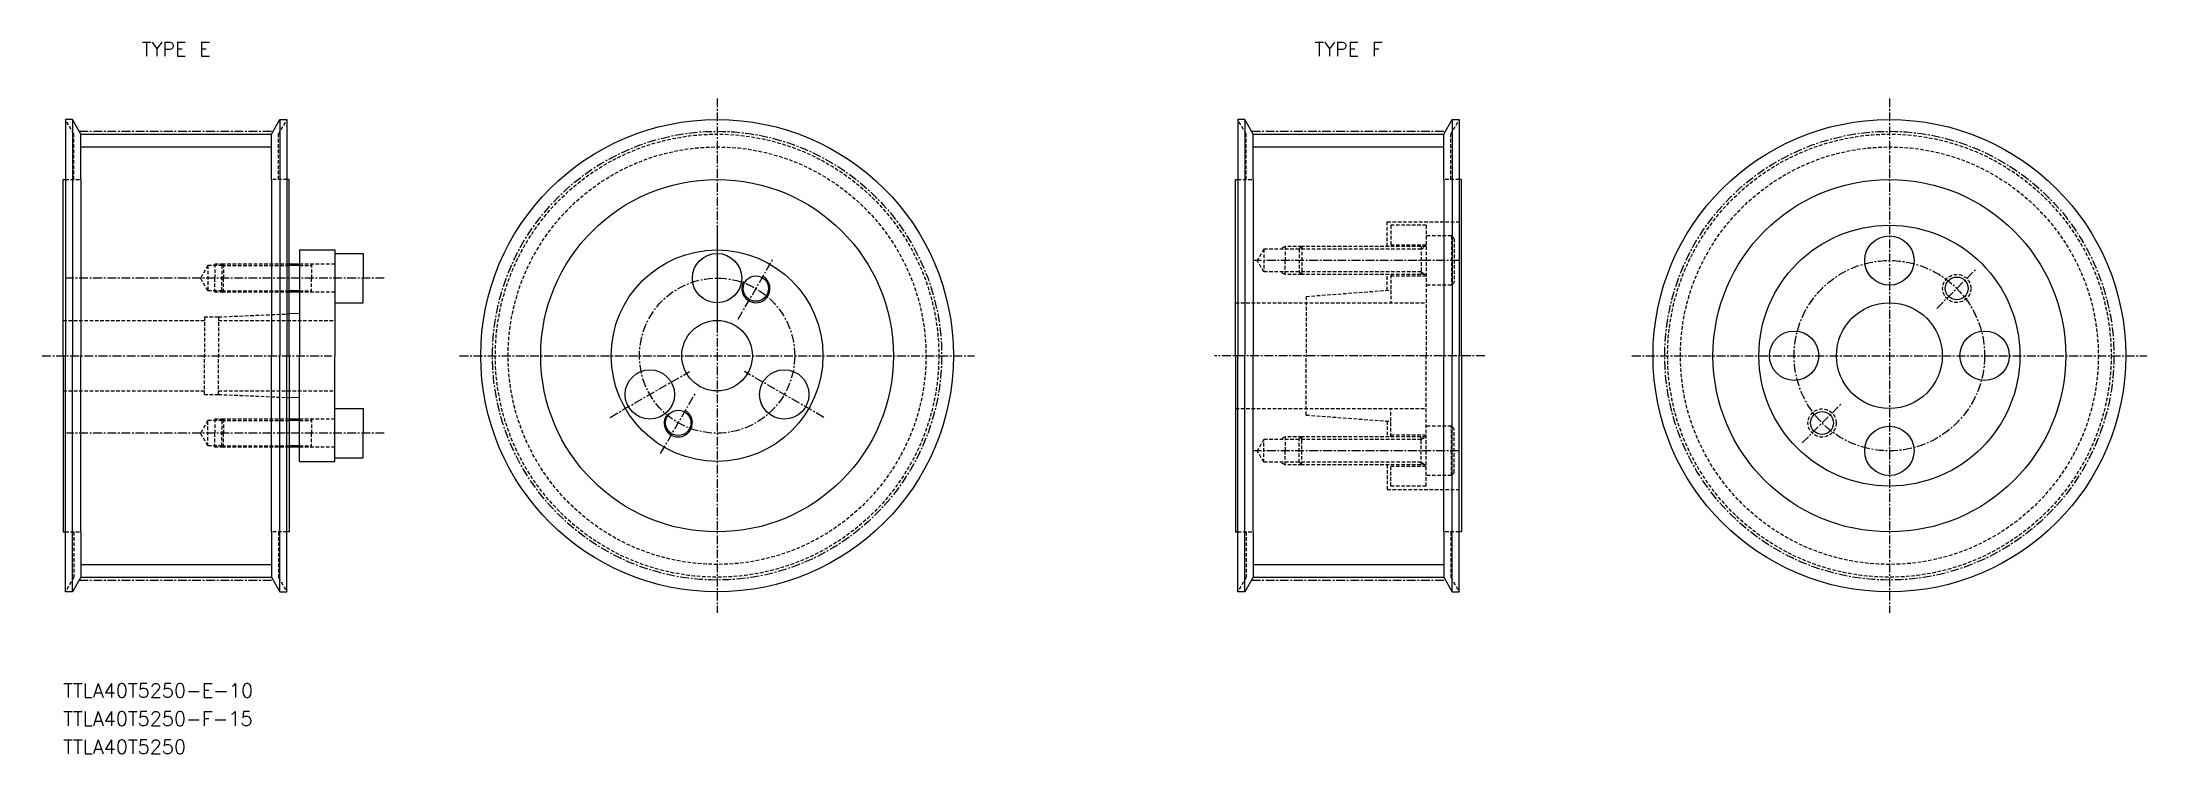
# Model space of a CAD drawing. Extents: x 7903 to 8201, y 24410 to 24511.
import ezdxf
from ezdxf.enums import TextEntityAlignment as Align

# ---------------------------------------------------------------- set-up
doc = ezdxf.new("R2010")
doc.units = 0
doc.linetypes.add('CENTER', pattern=[2, 1.25, -0.25, 0.25, -0.25])
doc.linetypes.add('DASHED', pattern=[0.75, 0.5, -0.25])
doc.layers.get('0').update_dxf_attribs({"linetype": 'CONTINUOUS'})
doc.layers.add('CENTER', color=1, linetype='CENTER')
doc.styles.add('MISUMI', font='txt.shx')

msp = doc.modelspace()

# ---------------------------------------------------------------- linework, layer by layer
at = {"color": 1, "linetype": 'CENTER'}
for p, q in [((7998.55, 24503.49), (7998.55, 24430.49)), ((8164.71, 24503.49), (8164.71, 24430.49)), ((7908.15, 24498.82), (7935.62, 24498.82)), ((8074.31, 24498.82), (8101.78, 24498.82)), ((7902.88, 24466.99), (7943.88, 24466.99)), ((7962.05, 24466.99), (8035.05, 24466.99)), ((8128.21, 24466.99), (8201.21, 24466.99)), ((7908.15, 24435.16), (7935.62, 24435.16)), ((8074.31, 24435.16), (8101.78, 24435.16))]:
    msp.add_line(p, q, dxfattribs=at)
at = {"color": 7, "linetype": 'CONTINUOUS'}
for p, q in [((7906.18, 24500.49), (7906.18, 24466.99)), ((7907.18, 24500.49), (7906.18, 24500.49)), ((7907.18, 24500.49), (7907.18, 24466.99)), ((7908.38, 24498.41), (7907.18, 24500.49)), ((7935.38, 24498.41), (7936.58, 24500.49)), ((7936.58, 24500.49), (7936.58, 24466.99)), ((7936.58, 24500.49), (7937.58, 24500.49)), ((7937.58, 24500.49), (7937.58, 24466.99)), ((8072.35, 24500.49), (8072.35, 24466.99)), ((8073.35, 24500.49), (8072.35, 24500.49)), ((8073.35, 24500.49), (8073.35, 24466.99)), ((8074.55, 24498.41), (8073.35, 24500.49)), ((8101.55, 24498.41), (8102.75, 24500.49)), ((8102.75, 24500.49), (8102.75, 24466.99)), ((8102.75, 24500.49), (8103.75, 24500.49)), ((8103.75, 24500.49), (8103.75, 24466.99)), ((7908.38, 24491.99), (7908.38, 24498.41)), ((7908.38, 24498.41), (7935.38, 24498.41)), ((7935.38, 24491.99), (7935.38, 24498.41)), ((8074.55, 24491.99), (8074.55, 24498.41)), ((8074.55, 24498.41), (8101.55, 24498.41)), ((8101.55, 24491.99), (8101.55, 24498.41)), ((7905.88, 24466.99), (7905.88, 24491.99)), ((7905.88, 24491.99), (7906.18, 24491.99)), ((7908.38, 24491.99), (7908.38, 24466.99)), ((7935.38, 24491.99), (7935.38, 24466.99)), ((7937.88, 24491.99), (7937.58, 24491.99)), ((7937.88, 24466.99), (7937.88, 24491.99)), ((8072.05, 24466.99), (8072.05, 24491.99)), ((8072.05, 24491.99), (8072.35, 24491.99)), ((8074.55, 24491.99), (8074.55, 24466.99)), ((8101.55, 24491.99), (8101.55, 24466.99)), ((8104.05, 24491.99), (8103.75, 24491.99)), ((8104.05, 24466.99), (8104.05, 24491.99)), ((7939.38, 24481.99), (7944.38, 24481.99)), ((7939.38, 24481.99), (7939.38, 24479.99)), ((7944.38, 24481.99), (7944.38, 24481.49)), ((7944.38, 24481.49), (7944.38, 24474.49)), ((7944.38, 24481.49), (7948.38, 24481.49)), ((7948.38, 24481.49), (7948.38, 24477.99)), ((7939.38, 24479.99), (7937.88, 24479.99)), ((7939.38, 24479.99), (7939.38, 24475.99)), ((7948.38, 24474.49), (7948.38, 24477.99)), ((7939.38, 24475.99), (7937.88, 24475.99)), ((7939.38, 24475.99), (7939.38, 24472.99)), ((7939.38, 24472.99), (7937.88, 24472.92)), ((7939.38, 24472.99), (7939.38, 24466.99)), ((7944.38, 24474.49), (7944.38, 24466.99)), ((7944.38, 24474.49), (7948.38, 24474.49)), ((7905.88, 24466.99), (7905.88, 24441.99)), ((7906.18, 24433.49), (7906.18, 24466.99)), ((7907.18, 24433.49), (7907.18, 24466.99)), ((7908.38, 24441.99), (7908.38, 24466.99)), ((7935.38, 24441.99), (7935.38, 24466.99)), ((7936.58, 24433.49), (7936.58, 24466.99)), ((7937.58, 24433.49), (7937.58, 24466.99)), ((7937.88, 24466.99), (7937.88, 24441.99)), ((7939.38, 24460.99), (7939.38, 24466.99)), ((7944.38, 24459.49), (7944.38, 24466.99)), ((8072.05, 24466.99), (8072.05, 24441.99)), ((8072.35, 24433.49), (8072.35, 24466.99)), ((8073.35, 24433.49), (8073.35, 24466.99)), ((8074.55, 24441.99), (8074.55, 24466.99)), ((8101.55, 24441.99), (8101.55, 24466.99)), ((8102.75, 24433.49), (8102.75, 24466.99)), ((8103.75, 24433.49), (8103.75, 24466.99)), ((8104.05, 24466.99), (8104.05, 24441.99)), ((7939.38, 24460.99), (7937.88, 24461.05)), ((7939.38, 24457.99), (7939.38, 24460.99)), ((7939.38, 24457.99), (7937.88, 24457.99)), ((7939.38, 24453.99), (7939.38, 24457.99)), ((7944.38, 24452.49), (7944.38, 24459.49)), ((7944.38, 24459.49), (7948.38, 24459.49)), ((7948.38, 24459.49), (7948.38, 24455.99)), ((7948.38, 24452.49), (7948.38, 24455.99)), ((7939.38, 24453.99), (7937.88, 24453.99)), ((7939.38, 24451.99), (7939.38, 24453.99)), ((7939.38, 24451.99), (7944.38, 24451.99)), ((7944.38, 24452.49), (7948.38, 24452.49)), ((7944.38, 24451.99), (7944.38, 24452.49)), ((7905.88, 24441.99), (7906.18, 24441.99)), ((7908.38, 24441.99), (7908.38, 24435.56)), ((7935.38, 24441.99), (7935.38, 24435.56)), ((7937.88, 24441.99), (7937.58, 24441.99)), ((8072.05, 24441.99), (8072.35, 24441.99)), ((8074.55, 24441.99), (8074.55, 24435.56)), ((8101.55, 24441.99), (8101.55, 24435.56)), ((8104.05, 24441.99), (8103.75, 24441.99)), ((7907.18, 24433.49), (7906.18, 24433.49)), ((7908.38, 24435.56), (7907.18, 24433.49)), ((7908.38, 24435.56), (7935.38, 24435.56)), ((7935.38, 24435.56), (7936.58, 24433.49)), ((7936.58, 24433.49), (7937.58, 24433.49)), ((8073.35, 24433.49), (8072.35, 24433.49)), ((8074.55, 24435.56), (8073.35, 24433.49)), ((8074.55, 24435.56), (8101.55, 24435.56)), ((8101.55, 24435.56), (8102.75, 24433.49)), ((8102.75, 24433.49), (8103.75, 24433.49))]:
    msp.add_line(p, q, dxfattribs=at)
at = {"color": 3, "linetype": 'DASHED'}
for p, q in [((7907.38, 24498.41), (7906.18, 24500.49)), ((7936.38, 24498.41), (7937.58, 24500.49)), ((8073.55, 24498.41), (8072.35, 24500.49)), ((8102.55, 24498.41), (8103.75, 24500.49)), ((7907.38, 24491.99), (7907.38, 24498.41)), ((7936.38, 24491.99), (7936.38, 24498.41)), ((8073.55, 24491.99), (8073.55, 24498.41)), ((8102.55, 24491.99), (8102.55, 24498.41)), ((7906.18, 24491.99), (7908.38, 24491.99)), ((7937.58, 24491.99), (7935.38, 24491.99)), ((8072.35, 24491.99), (8074.55, 24491.99)), ((8103.75, 24491.99), (8101.55, 24491.99)), ((8093.54, 24485.99), (8104.05, 24485.99)), ((8093.54, 24482.49), (8093.54, 24485.99)), ((8099.04, 24485.49), (8094.04, 24485.49)), ((8094.04, 24485.49), (8094.04, 24482.49)), ((8099.04, 24485.49), (8099.04, 24466.99)), ((8102.64, 24483.99), (8099.04, 24483.99)), ((8102.64, 24483.99), (8102.64, 24476.99)), ((8102.64, 24483.99), (8103.04, 24483.59)), ((8076.05, 24482.11), (8075.11, 24480.49)), ((8076.05, 24482.11), (8076.05, 24478.87)), ((8081.05, 24482.11), (8076.05, 24482.11)), ((8079.05, 24482.49), (8078.39, 24482.11)), ((8079.05, 24482.49), (8079.05, 24480.49)), ((8081.43, 24482.49), (8079.05, 24482.49)), ((8081.04, 24482.11), (8081.42, 24482.49)), ((8098.34, 24482.11), (8081.04, 24482.11)), ((8081.04, 24482.11), (8081.04, 24478.87)), ((8099.04, 24482.49), (8081.42, 24482.49)), ((8081.42, 24482.49), (8081.42, 24478.49)), ((8099.04, 24482.69), (8094.04, 24482.69)), ((8098.34, 24482.49), (8098.34, 24478.49)), ((8098.34, 24482.11), (8099, 24482.49)), ((8103.04, 24483.59), (8103.04, 24477.39)), ((7926.38, 24479.79), (7925.34, 24477.99)), ((7926.38, 24476.19), (7925.34, 24477.99)), ((7928.38, 24479.79), (7926.38, 24479.79)), ((7926.38, 24479.79), (7926.38, 24476.19)), ((7927.38, 24479.99), (7927.38, 24477.99)), ((7928.58, 24479.99), (7927.38, 24479.99)), ((7927.38, 24475.99), (7927.38, 24477.99)), ((7928.58, 24479.99), (7928.38, 24479.79)), ((7928.38, 24479.79), (7937.88, 24479.79)), ((7928.38, 24479.79), (7928.38, 24477.99)), ((7928.38, 24476.19), (7928.38, 24477.99)), ((7937.88, 24479.99), (7928.58, 24479.99)), ((7928.58, 24479.99), (7928.58, 24477.99)), ((7928.58, 24475.99), (7928.58, 24477.99)), ((7944.38, 24479.99), (7939.38, 24479.99)), ((7939.38, 24479.79), (7941.05, 24479.79)), ((7941.05, 24479.99), (7941.05, 24477.99)), ((7941.05, 24475.99), (7941.05, 24477.99)), ((8076.05, 24478.87), (8075.11, 24480.49)), ((8081.05, 24478.87), (8076.05, 24478.87)), ((8079.05, 24478.49), (8078.39, 24478.87)), ((8079.05, 24478.49), (8079.05, 24480.49)), ((8081.43, 24478.49), (8079.05, 24478.49)), ((8098.34, 24478.87), (8081.04, 24478.87)), ((8081.42, 24478.49), (8081.04, 24478.87)), ((8099.04, 24478.49), (8081.42, 24478.49)), ((8093.54, 24476.27), (8093.54, 24478.49)), ((8094.04, 24478.49), (8094.04, 24474.49)), ((8099.04, 24478.29), (8094.04, 24478.29)), ((8098.34, 24478.87), (8099, 24478.49)), ((7928.38, 24476.19), (7926.38, 24476.19)), ((7928.58, 24475.99), (7927.38, 24475.99)), ((7928.38, 24476.19), (7937.88, 24476.19)), ((7928.58, 24475.99), (7928.38, 24476.19)), ((7937.88, 24475.99), (7928.58, 24475.99)), ((7939.38, 24476.19), (7941.05, 24476.19)), ((7944.38, 24475.99), (7939.38, 24475.99)), ((8082.04, 24475.4), (8094.04, 24476.31)), ((8082.04, 24475.4), (8082.04, 24466.99)), ((8102.64, 24476.99), (8099.04, 24476.99)), ((8102.64, 24476.99), (8103.04, 24477.39)), ((7925.88, 24472.49), (7927.88, 24472.49)), ((7925.88, 24472.49), (7925.88, 24466.99)), ((7927.88, 24472.49), (7937.88, 24472.92)), ((7927.88, 24472.49), (7927.88, 24466.99)), ((8072.05, 24474.49), (8099.04, 24474.49)), ((7905.88, 24471.99), (7925.88, 24471.99)), ((7927.88, 24471.99), (7944.38, 24471.99)), ((7925.88, 24461.49), (7925.88, 24466.99)), ((7927.88, 24461.49), (7927.88, 24466.99)), ((8082.04, 24458.57), (8082.04, 24466.99)), ((8099.04, 24448.49), (8099.04, 24466.99)), ((7905.88, 24461.99), (7925.88, 24461.99)), ((7925.88, 24461.49), (7927.88, 24461.49)), ((7927.88, 24461.99), (7944.38, 24461.99)), ((7927.88, 24461.49), (7937.88, 24461.05)), ((7926.38, 24457.79), (7925.34, 24455.99)), ((7928.38, 24457.79), (7926.38, 24457.79)), ((7926.38, 24454.19), (7926.38, 24457.79)), ((7927.38, 24457.99), (7927.38, 24455.99)), ((7928.58, 24457.99), (7927.38, 24457.99)), ((7928.58, 24457.99), (7928.38, 24457.79)), ((7928.38, 24457.79), (7937.88, 24457.79)), ((7928.38, 24457.79), (7928.38, 24455.99)), ((7937.88, 24457.99), (7928.58, 24457.99)), ((7928.58, 24457.99), (7928.58, 24455.99)), ((7944.38, 24457.99), (7939.38, 24457.99)), ((7939.38, 24457.79), (7941.05, 24457.79)), ((7941.05, 24457.99), (7941.05, 24455.99)), ((8072.05, 24459.49), (8099.04, 24459.49)), ((8082.04, 24458.57), (8094.04, 24457.66)), ((8093.54, 24457.7), (8093.54, 24455.49)), ((8094.04, 24455.49), (8094.04, 24459.49)), ((7926.38, 24454.19), (7925.34, 24455.99)), ((7928.38, 24454.19), (7926.38, 24454.19)), ((7927.38, 24453.99), (7927.38, 24455.99)), ((7928.38, 24454.19), (7928.38, 24455.99)), ((7928.38, 24454.19), (7937.88, 24454.19)), ((7928.58, 24453.99), (7928.38, 24454.19)), ((7928.58, 24453.99), (7928.58, 24455.99)), ((7939.38, 24454.19), (7941.05, 24454.19)), ((7941.05, 24453.99), (7941.05, 24455.99)), ((8076.05, 24455.11), (8075.11, 24453.49)), ((8076.05, 24451.87), (8076.05, 24455.11)), ((8081.05, 24455.11), (8076.05, 24455.11)), ((8079.05, 24455.49), (8078.39, 24455.11)), ((8079.05, 24455.49), (8079.05, 24453.49)), ((8081.43, 24455.49), (8079.05, 24455.49)), ((8081.42, 24455.49), (8081.04, 24455.11)), ((8098.34, 24455.11), (8081.04, 24455.11)), ((8081.04, 24451.87), (8081.04, 24455.11)), ((8099.04, 24455.49), (8081.42, 24455.49)), ((8081.42, 24451.49), (8081.42, 24455.49)), ((8099.04, 24455.69), (8094.04, 24455.69)), ((8098.34, 24451.49), (8098.34, 24455.49)), ((8098.34, 24455.11), (8099, 24455.49)), ((8102.64, 24456.99), (8099.04, 24456.99)), ((8102.64, 24449.99), (8102.64, 24456.99)), ((8102.64, 24456.99), (8103.04, 24456.59)), ((8103.04, 24450.39), (8103.04, 24456.59)), ((7928.58, 24453.99), (7927.38, 24453.99)), ((7937.88, 24453.99), (7928.58, 24453.99)), ((7944.38, 24453.99), (7939.38, 24453.99)), ((8076.05, 24451.87), (8075.11, 24453.49)), ((8081.05, 24451.87), (8076.05, 24451.87)), ((8079.05, 24451.49), (8078.39, 24451.87)), ((8079.05, 24451.49), (8079.05, 24453.49)), ((8081.43, 24451.49), (8079.05, 24451.49)), ((8098.34, 24451.87), (8081.04, 24451.87)), ((8081.04, 24451.87), (8081.42, 24451.49)), ((8099.04, 24451.49), (8081.42, 24451.49)), ((8093.54, 24451.49), (8093.54, 24447.99)), ((8094.04, 24448.49), (8094.04, 24451.49)), ((8099.04, 24451.29), (8094.04, 24451.29)), ((8098.34, 24451.87), (8099, 24451.49)), ((8099.04, 24448.49), (8094.04, 24448.49)), ((8102.64, 24449.99), (8099.04, 24449.99)), ((8102.64, 24449.99), (8103.04, 24450.39)), ((8093.54, 24447.99), (8104.05, 24447.99)), ((7906.18, 24441.99), (7908.38, 24441.99)), ((7907.38, 24441.99), (7907.38, 24435.56)), ((7937.58, 24441.99), (7935.38, 24441.99)), ((7936.38, 24441.99), (7936.38, 24435.56)), ((8072.35, 24441.99), (8074.55, 24441.99)), ((8073.55, 24441.99), (8073.55, 24435.56)), ((8103.75, 24441.99), (8101.55, 24441.99)), ((8102.55, 24441.99), (8102.55, 24435.56)), ((7907.38, 24435.56), (7906.18, 24433.49)), ((7936.38, 24435.56), (7937.58, 24433.49)), ((8073.55, 24435.56), (8072.35, 24433.49)), ((8102.55, 24435.56), (8103.75, 24433.49))]:
    msp.add_line(p, q, dxfattribs=at)
at = {"color": 3, "linetype": 'CONTINUOUS'}
for p, q in [((7908.38, 24496.61), (7935.38, 24496.61)), ((8074.55, 24496.61), (8101.55, 24496.61)), ((7908.38, 24437.36), (7935.38, 24437.36)), ((8074.55, 24437.36), (8101.55, 24437.36))]:
    msp.add_line(p, q, dxfattribs=at)
at = {"color": 3}
for p, q in [((7939.38, 24479.79), (7937.88, 24479.79)), ((7939.38, 24476.19), (7937.88, 24476.19)), ((7939.38, 24457.79), (7937.88, 24457.79)), ((7939.38, 24454.19), (7937.88, 24454.19))]:
    msp.add_line(p, q, dxfattribs=at)
at = {"color": 7, "linetype": 'CONTINUOUS'}
for centre, radius in [((7998.55, 24466.99), 33.5), ((8164.71, 24466.99), 33.5), ((7998.55, 24466.99), 25), ((8164.71, 24466.99), 25), ((8164.71, 24466.99), 18.5), ((8164.71, 24480.49), 3.5), ((7998.55, 24466.99), 15), ((7998.55, 24466.99), 15), ((7998.55, 24466.99), 15), ((7998.55, 24477.99), 3.5), ((8004.05, 24476.51), 1.8), ((8174.26, 24476.53), 1.62), ((8164.71, 24466.99), 7.5), ((7998.55, 24466.99), 5), ((8151.21, 24466.99), 3.5), ((8178.21, 24466.99), 3.5), ((7989.02, 24461.49), 3.5), ((8008.07, 24461.49), 3.5), ((7993.05, 24457.46), 1.8), ((8155.17, 24457.44), 1.62), ((8164.71, 24453.49), 3.5)]:
    msp.add_circle(centre, radius, dxfattribs=at)
at = {"color": 1, "linetype": 'CENTER'}
for centre in [(7998.55, 24466.99), (8164.71, 24466.99)]:
    msp.add_circle(centre, 31.83, dxfattribs=at)
at = {"color": 3, "linetype": 'DASHED'}
for centre, radius in [((7998.55, 24466.99), 31.43), ((7998.55, 24466.99), 29.62), ((8164.71, 24466.99), 31.43), ((8164.71, 24466.99), 29.62), ((8174.26, 24476.53), 2), ((8155.17, 24457.44), 2)]:
    msp.add_circle(centre, radius, dxfattribs=at)
at = {"color": 3, "linetype": 'CONTINUOUS'}
for centre in [(8004.05, 24476.51), (7993.05, 24457.46)]:
    msp.add_arc(centre, 2, 150, 62, dxfattribs=at)
at = {"layer": 'CENTER', "color": 1, "linetype": 'CENTER'}
for p, q in [((7998.55, 24484.49), (7998.55, 24471.49)), ((7951.38, 24477.99), (7906.34, 24477.99)), ((8001.55, 24472.18), (8006.55, 24480.84)), ((8103.73, 24480.49), (8074.59, 24480.49)), ((8171.43, 24473.7), (8177.09, 24479.36)), ((8107.38, 24466.99), (8069.05, 24466.99)), ((7983.39, 24458.24), (7994.65, 24464.74)), ((8013.7, 24458.24), (8002.44, 24464.74)), ((7990.55, 24453.13), (7995.55, 24461.79)), ((8152.34, 24454.61), (8157.99, 24460.27)), ((7951.38, 24455.99), (7906.34, 24455.99)), ((8103.73, 24453.49), (8074.59, 24453.49))]:
    msp.add_line(p, q, dxfattribs=at)
for centre, radius in [((7998.55, 24466.99), 11), ((8164.71, 24466.99), 13.5)]:
    msp.add_circle(centre, radius, dxfattribs=at)

# ---------------------------------------------------------------- texts
at = {"color": 7, "linetype": 'CONTINUOUS', "style": 'MISUMI'}
for s, p in [('TYPE E', (7921.88, 24510.49)), ('TYPE F', (8088.05, 24510.49))]:
    msp.add_text(s, height=2, dxfattribs=at).set_placement(p, align=Align.MIDDLE_CENTER)
for s, p in [('TTLA40T5250-E-10', (7905.88, 24418.49)), ('TTLA40T5250-F-15', (7905.88, 24414.49)), ('TTLA40T5250', (7905.88, 24410.49))]:
    msp.add_text(s, height=2, dxfattribs=at).set_placement(p)

doc.saveas('drawing.dxf')
